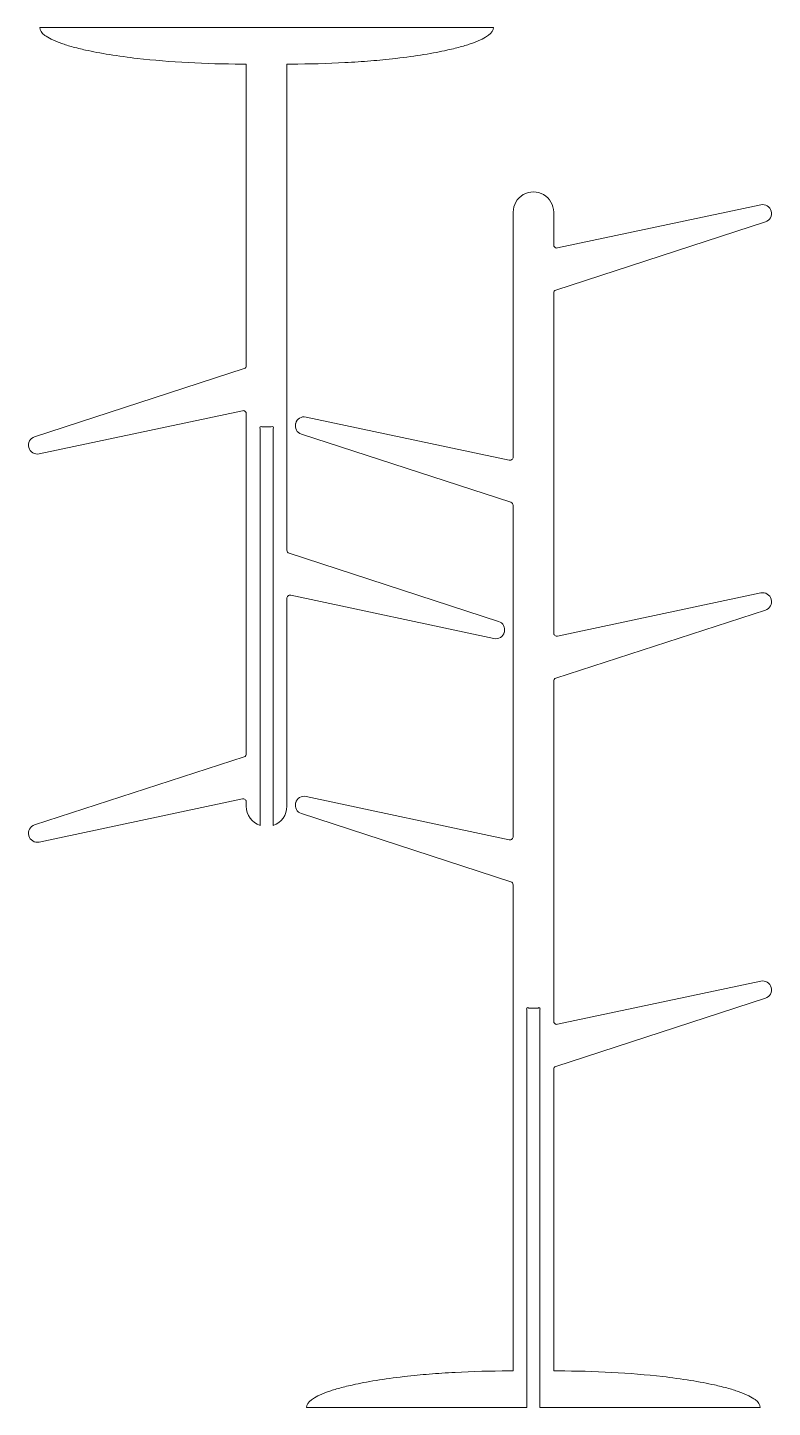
# Model space of a CAD drawing. Header units: millimetres. Extents: x -460 to 460, y -851 to 851.
import ezdxf

# ---------------------------------------------------------------- set-up
doc = ezdxf.new("R2010")
doc.units = ezdxf.units.MM
doc.header["$MEASUREMENT"] = 0
doc.layers.add('Layer 1', color=7, linetype='Continuous')

msp = doc.modelspace()

# ---------------------------------------------------------------- linework, layer by layer
at = {"layer": 'Layer 1', "color": 250, "lineweight": 20}
for points, knots in [([(-139.6545, 206.4804), (-139.6545, 206.4804), (-139.6545, 806.3767), (-139.6545, 806.3767), (-139.6545, 806.3767), (-139.6545, 806.3767), (-134.6045, 806.3767), (-134.6045, 806.3767), (-134.6045, 806.3767), (-111.7608, 806.3767), (-89.5338, 806.9604), (-67.9235, 808.1277), (-67.9235, 808.1277), (-57.1184, 808.7114), (-46.4674, 809.441), (-35.9706, 810.3165), (-35.9706, 810.3165), (-25.4738, 811.192), (-17.1837, 811.9783), (-4.9428, 813.3808), (-4.9428, 813.3808), (7.2982, 814.7833), (18.7651, 816.3472), (29.4581, 818.0724), (29.4581, 818.0724), (34.8046, 818.935), (39.9576, 819.838), (44.9172, 820.7813), (44.9172, 820.7813), (49.8767, 821.7247), (53.049, 822.3514), (59.2153, 823.7323), (59.2153, 823.7323), (65.3815, 825.1132), (71.0724, 826.5428), (76.2878, 828.021), (76.2878, 828.021), (78.8955, 828.7601), (81.3843, 829.5114), (83.7543, 830.2748), (83.7543, 830.2748), (86.1243, 831.0383), (86.4003, 831.0842), (90.5077, 832.6016), (90.5077, 832.6016), (106.9373, 838.6714), (115.2165, 844.9298), (115.3455, 851.3767), (115.3455, 851.3767), (115.3455, 851.3767), (-444.6544, 851.3767), (-444.6544, 851.3767), (-444.6544, 851.3767), (-444.5896, 848.1385), (-442.469, 844.948), (-438.2927, 841.8053), (-438.2927, 841.8053), (-436.2045, 840.234), (-433.6023, 838.6745), (-430.4862, 837.127), (-430.4862, 837.127), (-427.3701, 835.5795), (-421.7315, 833.3054), (-419.5961, 832.5203), (-419.5961, 832.5203), (-415.3253, 830.9501), (-410.5804, 829.4281), (-405.3614, 827.9544), (-405.3614, 827.9544), (-400.1424, 826.4807), (-392.8429, 824.6966), (-388.2821, 823.6782), (-388.2821, 823.6782), (-379.1604, 821.6413), (-369.2706, 819.7645), (-358.6126, 818.0476), (-358.6126, 818.0476), (-347.9547, 816.3308), (-334.52, 814.5439), (-324.3344, 813.3771), (-324.3344, 813.3771), (-283.5919, 808.7102), (-240.3819, 806.3767), (-194.7045, 806.3767), (-194.7045, 806.3767), (-194.7045, 806.3767), (-189.6545, 806.3767), (-189.6545, 806.3767), (-189.6545, 806.3767), (-189.6545, 806.3767), (-189.6545, 434.2829), (-189.6545, 434.2829), (-189.6545, 434.2829), (-189.6545, 432.55), (-190.7703, 431.0142), (-192.4184, 430.4787), (-192.4184, 430.4787), (-192.4184, 430.4787), (-450.9552, 346.4749), (-450.9552, 346.4749), (-450.9552, 346.4749), (-456.4696, 344.6832), (-459.6162, 338.888), (-458.1155, 333.2873), (-458.1155, 333.2873), (-458.1155, 333.2873), (-458.0706, 333.1196), (-458.0706, 333.1196), (-458.0706, 333.1196), (-456.5699, 327.519), (-450.9473, 324.0734), (-445.2758, 325.2789), (-445.2758, 325.2789), (-445.2758, 325.2789), (-194.4861, 378.5859), (-194.4861, 378.5859), (-194.4861, 378.5859), (-193.3057, 378.8368), (-192.0751, 378.5414), (-191.1372, 377.7819), (-191.1372, 377.7819), (-190.1994, 377.0224), (-189.6545, 375.8801), (-189.6545, 374.6733), (-189.6545, 374.6733), (-189.6545, 374.6733), (-189.6545, -44.7259), (-189.6545, -44.7259), (-189.6545, -44.7259), (-189.6545, -46.4588), (-190.7703, -47.9946), (-192.4184, -48.5301), (-192.4184, -48.5301), (-192.4184, -48.5301), (-450.9552, -132.5338), (-450.9552, -132.5338), (-450.9552, -132.5338), (-456.4696, -134.3255), (-459.6162, -140.1208), (-458.1155, -145.7214), (-458.1155, -145.7214), (-458.1155, -145.7214), (-458.0706, -145.8891), (-458.0706, -145.8891), (-458.0706, -145.8891), (-456.5699, -151.4898), (-450.9473, -154.9353), (-445.2758, -153.7298), (-445.2758, -153.7298), (-445.2758, -153.7298), (-194.4861, -100.4228), (-194.4861, -100.4228), (-194.4861, -100.4228), (-193.3057, -100.1719), (-192.0751, -100.4674), (-191.1372, -101.2268), (-191.1372, -101.2268), (-190.1994, -101.9863), (-189.6545, -103.1286), (-189.6545, -104.3354), (-189.6545, -104.3354), (-189.6545, -104.3354), (-189.6545, -109.3354), (-189.6545, -109.3354), (-189.6545, -109.3354), (-189.6545, -120.2533), (-183.0696, -129.9085), (-172.6545, -133.1839), (-172.6545, -133.1839), (-172.6545, -133.1839), (-172.6545, 356.2756), (-172.6545, 356.2756), (-172.6545, 356.2756), (-173.2745, 356.8956), (-173.2745, 357.9006), (-172.6545, 358.5206), (-172.6545, 358.5206), (-172.0345, 359.1406), (-171.0295, 359.1406), (-170.4095, 358.5206), (-170.4095, 358.5206), (-170.4095, 358.5206), (-158.8995, 358.5206), (-158.8995, 358.5206), (-158.8995, 358.5206), (-158.2795, 359.1406), (-157.2745, 359.1406), (-156.6545, 358.5206), (-156.6545, 358.5206), (-156.0345, 357.9006), (-156.0345, 356.8956), (-156.6545, 356.2756), (-156.6545, 356.2756), (-156.6545, 356.2756), (-156.6545, -133.1839), (-156.6545, -133.1839), (-156.6545, -133.1839), (-146.2394, -129.9085), (-139.6545, -120.2534), (-139.6545, -109.3354), (-139.6545, -109.3354), (-139.6545, -109.3354), (-139.6545, 146.8709), (-139.6545, 146.8709), (-139.6545, 146.8709), (-139.6545, 148.0777), (-139.1096, 149.22), (-138.1718, 149.9794), (-138.1718, 149.9794), (-137.2339, 150.7389), (-136.0033, 151.0343), (-134.8229, 150.7834), (-134.8229, 150.7834), (-134.8229, 150.7834), (115.9669, 97.4764), (115.9669, 97.4764), (115.9669, 97.4764), (121.6384, 96.2709), (127.261, 99.7165), (128.7617, 105.3171), (128.7617, 105.3171), (128.7617, 105.3171), (128.8066, 105.4848), (128.8066, 105.4848), (128.8066, 105.4848), (130.3073, 111.0855), (127.1607, 116.8807), (121.6463, 118.6725), (121.6463, 118.6725), (121.6463, 118.6725), (-136.8906, 202.6762), (-136.8906, 202.6762), (-136.8906, 202.6762), (-138.5387, 203.2117), (-139.6545, 204.7475), (-139.6545, 206.4804)], [0, 0, 0, 0, 0.016666667, 0.016666667, 0.016666667, 0.016666667, 0.033333333, 0.033333333, 0.033333333, 0.033333333, 0.05, 0.05, 0.05, 0.05, 0.066666667, 0.066666667, 0.066666667, 0.066666667, 0.083333333, 0.083333333, 0.083333333, 0.083333333, 0.1, 0.1, 0.1, 0.1, 0.116666667, 0.116666667, 0.116666667, 0.116666667, 0.133333333, 0.133333333, 0.133333333, 0.133333333, 0.15, 0.15, 0.15, 0.15, 0.166666667, 0.166666667, 0.166666667, 0.166666667, 0.183333333, 0.183333333, 0.183333333, 0.183333333, 0.2, 0.2, 0.2, 0.2, 0.216666667, 0.216666667, 0.216666667, 0.216666667, 0.233333333, 0.233333333, 0.233333333, 0.233333333, 0.25, 0.25, 0.25, 0.25, 0.266666667, 0.266666667, 0.266666667, 0.266666667, 0.283333333, 0.283333333, 0.283333333, 0.283333333, 0.3, 0.3, 0.3, 0.3, 0.316666667, 0.316666667, 0.316666667, 0.316666667, 0.333333333, 0.333333333, 0.333333333, 0.333333333, 0.35, 0.35, 0.35, 0.35, 0.366666667, 0.366666667, 0.366666667, 0.366666667, 0.383333333, 0.383333333, 0.383333333, 0.383333333, 0.4, 0.4, 0.4, 0.4, 0.416666667, 0.416666667, 0.416666667, 0.416666667, 0.433333333, 0.433333333, 0.433333333, 0.433333333, 0.45, 0.45, 0.45, 0.45, 0.466666667, 0.466666667, 0.466666667, 0.466666667, 0.483333333, 0.483333333, 0.483333333, 0.483333333, 0.5, 0.5, 0.5, 0.5, 0.516666667, 0.516666667, 0.516666667, 0.516666667, 0.533333333, 0.533333333, 0.533333333, 0.533333333, 0.55, 0.55, 0.55, 0.55, 0.566666667, 0.566666667, 0.566666667, 0.566666667, 0.583333333, 0.583333333, 0.583333333, 0.583333333, 0.6, 0.6, 0.6, 0.6, 0.616666667, 0.616666667, 0.616666667, 0.616666667, 0.633333333, 0.633333333, 0.633333333, 0.633333333, 0.65, 0.65, 0.65, 0.65, 0.666666667, 0.666666667, 0.666666667, 0.666666667, 0.683333333, 0.683333333, 0.683333333, 0.683333333, 0.7, 0.7, 0.7, 0.7, 0.716666667, 0.716666667, 0.716666667, 0.716666667, 0.733333333, 0.733333333, 0.733333333, 0.733333333, 0.75, 0.75, 0.75, 0.75, 0.766666667, 0.766666667, 0.766666667, 0.766666667, 0.783333333, 0.783333333, 0.783333333, 0.783333333, 0.8, 0.8, 0.8, 0.8, 0.816666667, 0.816666667, 0.816666667, 0.816666667, 0.833333333, 0.833333333, 0.833333333, 0.833333333, 0.85, 0.85, 0.85, 0.85, 0.866666667, 0.866666667, 0.866666667, 0.866666667, 0.883333333, 0.883333333, 0.883333333, 0.883333333, 0.9, 0.9, 0.9, 0.9, 0.916666667, 0.916666667, 0.916666667, 0.916666667, 0.933333333, 0.933333333, 0.933333333, 0.933333333, 0.95, 0.95, 0.95, 0.95, 0.966666667, 0.966666667, 0.966666667, 0.966666667, 1, 1, 1, 1]), ([(170.4095, -358.5205), (171.0295, -357.9005), (172.0345, -357.9005), (172.6545, -358.5205), (172.6545, -358.5205), (173.2745, -359.1405), (173.2745, -360.1455), (172.6545, -360.7655), (172.6545, -360.7655), (172.6545, -360.7655), (172.6545, -851.3766), (172.6545, -851.3766), (172.6545, -851.3766), (172.6545, -851.3766), (444.6545, -851.3766), (444.6545, -851.3766), (444.6545, -851.3766), (444.5897, -848.1384), (442.4691, -844.9479), (438.2928, -841.8052), (438.2928, -841.8052), (436.2046, -840.2338), (433.6024, -838.6744), (430.4863, -837.1269), (430.4863, -837.1269), (427.3702, -835.5794), (421.7316, -833.3053), (419.5962, -832.5202), (419.5962, -832.5202), (415.3254, -830.95), (410.5805, -829.428), (405.3615, -827.9543), (405.3615, -827.9543), (400.1425, -826.4806), (392.843, -824.6965), (388.2822, -823.6781), (388.2822, -823.6781), (379.1605, -821.6412), (369.2707, -819.7643), (358.6127, -818.0475), (358.6127, -818.0475), (347.9548, -816.3307), (334.5201, -814.5437), (324.3345, -813.377), (324.3345, -813.377), (283.5919, -808.7101), (240.3819, -806.3766), (194.7045, -806.3766), (194.7045, -806.3766), (194.7045, -806.3766), (189.6545, -806.3766), (189.6545, -806.3766), (189.6545, -806.3766), (189.6545, -806.3766), (189.6545, -434.2828), (189.6545, -434.2828), (189.6545, -434.2828), (189.6545, -432.5499), (190.7703, -431.014), (192.4184, -430.4785), (192.4184, -430.4785), (192.4184, -430.4785), (450.9553, -346.4748), (450.9553, -346.4748), (450.9553, -346.4748), (456.4697, -344.6831), (459.6163, -338.8879), (458.1156, -333.2872), (458.1156, -333.2872), (458.1156, -333.2872), (458.0707, -333.1195), (458.0707, -333.1195), (458.0707, -333.1195), (456.57, -327.5188), (450.9474, -324.0733), (445.2759, -325.2788), (445.2759, -325.2788), (445.2759, -325.2788), (194.4861, -378.5858), (194.4861, -378.5858), (194.4861, -378.5858), (193.3057, -378.8367), (192.0751, -378.5413), (191.1372, -377.7818), (191.1372, -377.7818), (190.1994, -377.0223), (189.6545, -375.88), (189.6545, -374.6732), (189.6545, -374.6732), (189.6545, -374.6732), (189.6545, 44.726), (189.6545, 44.726), (189.6545, 44.726), (189.6545, 46.4589), (190.7703, 47.9947), (192.4184, 48.5302), (192.4184, 48.5302), (192.4184, 48.5302), (450.9553, 132.5339), (450.9553, 132.5339), (450.9553, 132.5339), (456.4697, 134.3257), (459.6163, 140.1209), (458.1156, 145.7216), (458.1156, 145.7216), (458.1156, 145.7216), (458.0707, 145.8893), (458.0707, 145.8893), (458.0707, 145.8893), (456.57, 151.4899), (450.9474, 154.9355), (445.2759, 153.7299), (445.2759, 153.7299), (445.2759, 153.7299), (194.4861, 100.4229), (194.4861, 100.4229), (194.4861, 100.4229), (193.3057, 100.172), (192.0751, 100.4675), (191.1372, 101.227), (191.1372, 101.227), (190.1994, 101.9864), (189.6545, 103.1287), (189.6545, 104.3355), (189.6545, 104.3355), (189.6545, 104.3355), (189.6545, 523.7348), (189.6545, 523.7348), (189.6545, 523.7348), (189.6545, 525.4677), (190.7703, 527.0035), (192.4184, 527.539), (192.4184, 527.539), (192.4184, 527.539), (450.9553, 611.5428), (450.9553, 611.5428), (450.9553, 611.5428), (456.4697, 613.3345), (459.6163, 619.1297), (458.1156, 624.7304), (458.1156, 624.7304), (458.1156, 624.7304), (458.0707, 624.8981), (458.0707, 624.8981), (458.0707, 624.8981), (456.57, 630.4987), (450.9474, 633.9443), (445.2759, 632.7388), (445.2759, 632.7388), (445.2759, 632.7388), (194.4861, 579.4318), (194.4861, 579.4318), (194.4861, 579.4318), (193.3057, 579.1809), (192.0751, 579.4763), (191.1372, 580.2358), (191.1372, 580.2358), (190.1994, 580.9953), (189.6545, 582.1376), (189.6545, 583.3444), (189.6545, 583.3444), (189.6545, 583.3444), (189.6545, 623.6233), (189.6545, 623.6233), (189.6545, 623.6233), (189.6545, 632.5549), (184.8895, 640.8081), (177.1545, 645.2739), (177.1545, 645.2739), (169.4195, 649.7398), (159.8895, 649.7398), (152.1545, 645.2739), (152.1545, 645.2739), (144.4195, 640.8081), (139.6545, 632.5549), (139.6545, 623.6233), (139.6545, 623.6233), (139.6545, 623.6233), (139.6545, 321.4256), (139.6545, 321.4256), (139.6545, 321.4256), (139.6545, 320.2187), (139.1096, 319.0764), (138.1718, 318.317), (138.1718, 318.317), (137.2339, 317.5575), (136.0033, 317.2621), (134.8229, 317.513), (134.8229, 317.513), (134.8229, 317.513), (-115.9669, 370.82), (-115.9669, 370.82), (-115.9669, 370.82), (-121.6384, 372.0255), (-127.261, 368.5799), (-128.7617, 362.9793), (-128.7617, 362.9793), (-128.7617, 362.9793), (-128.8066, 362.8116), (-128.8066, 362.8116), (-128.8066, 362.8116), (-130.3073, 357.211), (-127.1607, 351.4157), (-121.6463, 349.624), (-121.6463, 349.624), (-121.6463, 349.624), (136.8906, 265.6202), (136.8906, 265.6202), (136.8906, 265.6202), (138.5387, 265.0847), (139.6545, 263.5489), (139.6545, 261.816), (139.6545, 261.816), (139.6545, 261.816), (139.6545, -146.8707), (139.6545, -146.8707), (139.6545, -146.8707), (139.6545, -148.0775), (139.1096, -149.2198), (138.1718, -149.9793), (138.1718, -149.9793), (137.2339, -150.7388), (136.0033, -151.0342), (134.8229, -150.7833), (134.8229, -150.7833), (134.8229, -150.7833), (-115.9669, -97.4763), (-115.9669, -97.4763), (-115.9669, -97.4763), (-121.6384, -96.2708), (-127.261, -99.7163), (-128.7617, -105.317), (-128.7617, -105.317), (-128.7617, -105.317), (-128.8066, -105.4847), (-128.8066, -105.4847), (-128.8066, -105.4847), (-130.3073, -111.0853), (-127.1607, -116.8806), (-121.6463, -118.6723), (-121.6463, -118.6723), (-121.6463, -118.6723), (136.8906, -202.676), (136.8906, -202.676), (136.8906, -202.676), (138.5387, -203.2115), (139.6545, -204.7473), (139.6545, -206.4802), (139.6545, -206.4802), (139.6545, -206.4802), (139.6545, -806.3766), (139.6545, -806.3766), (139.6545, -806.3766), (139.6545, -806.3766), (134.6045, -806.3766), (134.6045, -806.3766), (134.6045, -806.3766), (111.7608, -806.3766), (89.5338, -806.9603), (67.9235, -808.1276), (67.9235, -808.1276), (57.1184, -808.7113), (46.4674, -809.4409), (35.9706, -810.3164), (35.9706, -810.3164), (25.4738, -811.1919), (17.1837, -811.9781), (4.9428, -813.3807), (4.9428, -813.3807), (-7.2982, -814.7832), (-18.7651, -816.347), (-29.4581, -818.0723), (-29.4581, -818.0723), (-34.8046, -818.9349), (-39.9576, -819.8379), (-44.9172, -820.7812), (-44.9172, -820.7812), (-49.8767, -821.7245), (-53.049, -822.3513), (-59.2153, -823.7322), (-59.2153, -823.7322), (-65.3815, -825.1131), (-71.0724, -826.5427), (-76.2878, -828.0209), (-76.2878, -828.0209), (-78.8955, -828.76), (-81.3843, -829.5113), (-83.7543, -830.2747), (-83.7543, -830.2747), (-86.1243, -831.0381), (-86.4003, -831.084), (-90.5077, -832.6015), (-90.5077, -832.6015), (-106.9373, -838.6713), (-115.2165, -844.9297), (-115.3455, -851.3766), (-115.3455, -851.3766), (-115.3455, -851.3766), (156.6545, -851.3766), (156.6545, -851.3766), (156.6545, -851.3766), (156.6545, -851.3766), (156.6545, -360.7655), (156.6545, -360.7655), (156.6545, -360.7655), (156.0345, -360.1455), (156.0345, -359.1405), (156.6545, -358.5205), (156.6545, -358.5205), (157.2745, -357.9005), (158.2795, -357.9005), (158.8995, -358.5205), (158.8995, -358.5205), (158.8995, -358.5205), (170.4095, -358.5205), (170.4095, -358.5205)], [0, 0, 0, 0, 0.0125, 0.0125, 0.0125, 0.0125, 0.025, 0.025, 0.025, 0.025, 0.0375, 0.0375, 0.0375, 0.0375, 0.05, 0.05, 0.05, 0.05, 0.0625, 0.0625, 0.0625, 0.0625, 0.075, 0.075, 0.075, 0.075, 0.0875, 0.0875, 0.0875, 0.0875, 0.1, 0.1, 0.1, 0.1, 0.1125, 0.1125, 0.1125, 0.1125, 0.125, 0.125, 0.125, 0.125, 0.1375, 0.1375, 0.1375, 0.1375, 0.15, 0.15, 0.15, 0.15, 0.1625, 0.1625, 0.1625, 0.1625, 0.175, 0.175, 0.175, 0.175, 0.1875, 0.1875, 0.1875, 0.1875, 0.2, 0.2, 0.2, 0.2, 0.2125, 0.2125, 0.2125, 0.2125, 0.225, 0.225, 0.225, 0.225, 0.2375, 0.2375, 0.2375, 0.2375, 0.25, 0.25, 0.25, 0.25, 0.2625, 0.2625, 0.2625, 0.2625, 0.275, 0.275, 0.275, 0.275, 0.2875, 0.2875, 0.2875, 0.2875, 0.3, 0.3, 0.3, 0.3, 0.3125, 0.3125, 0.3125, 0.3125, 0.325, 0.325, 0.325, 0.325, 0.3375, 0.3375, 0.3375, 0.3375, 0.35, 0.35, 0.35, 0.35, 0.3625, 0.3625, 0.3625, 0.3625, 0.375, 0.375, 0.375, 0.375, 0.3875, 0.3875, 0.3875, 0.3875, 0.4, 0.4, 0.4, 0.4, 0.4125, 0.4125, 0.4125, 0.4125, 0.425, 0.425, 0.425, 0.425, 0.4375, 0.4375, 0.4375, 0.4375, 0.45, 0.45, 0.45, 0.45, 0.4625, 0.4625, 0.4625, 0.4625, 0.475, 0.475, 0.475, 0.475, 0.4875, 0.4875, 0.4875, 0.4875, 0.5, 0.5, 0.5, 0.5, 0.5125, 0.5125, 0.5125, 0.5125, 0.525, 0.525, 0.525, 0.525, 0.5375, 0.5375, 0.5375, 0.5375, 0.55, 0.55, 0.55, 0.55, 0.5625, 0.5625, 0.5625, 0.5625, 0.575, 0.575, 0.575, 0.575, 0.5875, 0.5875, 0.5875, 0.5875, 0.6, 0.6, 0.6, 0.6, 0.6125, 0.6125, 0.6125, 0.6125, 0.625, 0.625, 0.625, 0.625, 0.6375, 0.6375, 0.6375, 0.6375, 0.65, 0.65, 0.65, 0.65, 0.6625, 0.6625, 0.6625, 0.6625, 0.675, 0.675, 0.675, 0.675, 0.6875, 0.6875, 0.6875, 0.6875, 0.7, 0.7, 0.7, 0.7, 0.7125, 0.7125, 0.7125, 0.7125, 0.725, 0.725, 0.725, 0.725, 0.7375, 0.7375, 0.7375, 0.7375, 0.75, 0.75, 0.75, 0.75, 0.7625, 0.7625, 0.7625, 0.7625, 0.775, 0.775, 0.775, 0.775, 0.7875, 0.7875, 0.7875, 0.7875, 0.8, 0.8, 0.8, 0.8, 0.8125, 0.8125, 0.8125, 0.8125, 0.825, 0.825, 0.825, 0.825, 0.8375, 0.8375, 0.8375, 0.8375, 0.85, 0.85, 0.85, 0.85, 0.8625, 0.8625, 0.8625, 0.8625, 0.875, 0.875, 0.875, 0.875, 0.8875, 0.8875, 0.8875, 0.8875, 0.9, 0.9, 0.9, 0.9, 0.9125, 0.9125, 0.9125, 0.9125, 0.925, 0.925, 0.925, 0.925, 0.9375, 0.9375, 0.9375, 0.9375, 0.95, 0.95, 0.95, 0.95, 0.9625, 0.9625, 0.9625, 0.9625, 0.975, 0.975, 0.975, 0.975, 1, 1, 1, 1])]:
    msp.add_open_spline(points, degree=3, knots=knots, dxfattribs=at)

doc.saveas('drawing.dxf')
